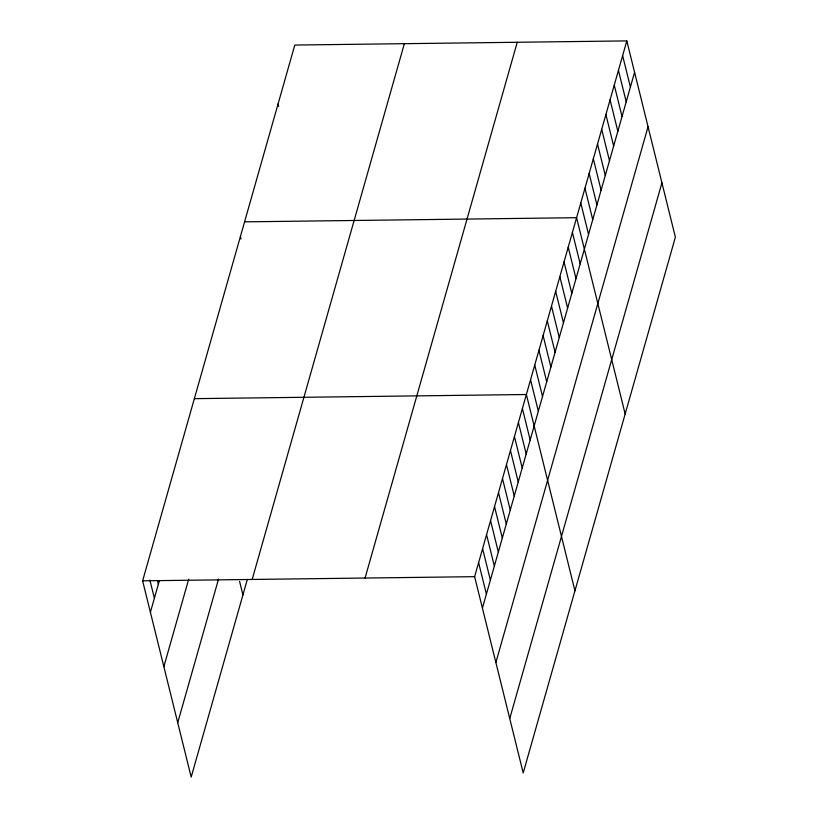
<?xml version="1.0" encoding="UTF-8"?>
<svg xmlns="http://www.w3.org/2000/svg" width="818" height="818" viewBox="0 0 818 818"><rect width="100%" height="100%" fill="white"/><g stroke="black" fill="none" stroke-linecap="round" stroke-linejoin="round"><path stroke-width="1.23" d="M247.118 580.207L191.187 777.1L142.618 580.821L294.797 45.051L626.813 40.9L675.382 237.179L523.203 772.949L474.634 576.67L626.813 40.9M150.4 612.253L159.357 580.729M163.856 666.66L188.733 579.072M177.731 722.703L218.529 579.072M252.179 579.451L404.358 43.681M365.063 578.04L517.242 42.27M482.416 608.101L634.584 72.332M495.872 662.508L648.05 126.739M509.747 718.552L661.926 182.782M244.572 221.852L576.588 217.7L625.167 413.98M194.357 398.663L526.373 394.511L574.942 590.79M142.618 580.821L474.634 576.67M622.621 55.634L630.402 87.066M618.439 70.368L626.22 101.8M614.257 85.103L622.038 116.534M610.064 99.837L617.846 131.269M605.882 114.571L613.664 146.003M601.7 129.305L609.482 160.737M597.518 144.04L605.289 175.471M593.326 158.774L601.107 190.205M589.144 173.508L596.925 204.94M584.962 188.232L592.743 219.674M580.78 202.966L588.551 234.408M572.406 232.435L580.187 263.877M568.224 247.169L576.005 278.611M564.031 261.903L571.813 293.345M559.849 276.637L567.631 308.079M555.667 291.372L563.449 322.803M551.485 306.106L559.256 337.537M547.293 320.84L555.074 352.272M543.111 335.574L550.892 367.006M538.929 350.309L546.71 381.74M534.737 365.043L542.518 396.474M530.555 379.777L538.336 411.209M522.395 408.519L530.166 439.961M518.408 422.538L526.189 453.97M514.43 436.546L522.211 467.978M510.452 450.554L518.234 481.996M506.475 464.573L514.256 496.005M502.487 478.581L510.268 510.023M498.51 492.6L506.291 524.031M494.532 506.608L502.313 538.039M490.555 520.616L498.336 552.058M486.567 534.635L494.348 566.066M482.589 548.643L490.371 580.085M478.612 562.661L486.393 594.093M278.059 103.988L278.652 106.401M240.39 236.586L240.993 239.009M239.562 581.342L242.936 594.942M157.455 580.606L158.355 584.236M149.888 580.105L154.377 598.244"/></g></svg>
